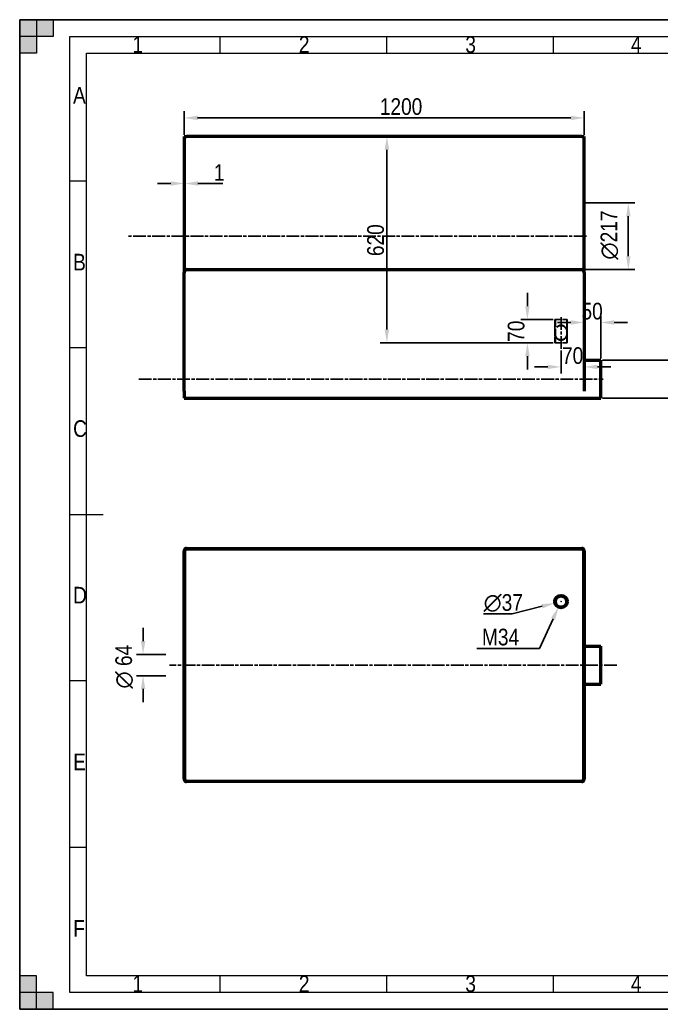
# Model space of a CAD drawing. Header units: millimetres. Extents: x 0 to 4200, y 0 to 2970.
# Drawn here: x 0 to 1925, y 0 to 2970 of the extents above; entities that cross this region are included whole.
import ezdxf

# ---------------------------------------------------------------- set-up
doc = ezdxf.new("R2010")
doc.units = ezdxf.units.MM
doc.header["$LTSCALE"] = 10
doc.linetypes.add('CHAIN', pattern=[0.7087, 0.4724, -0.0591, 0.1181, -0.0591])
doc.linetypes.add('DASHED', pattern=[0.2067, 0.1654, -0.0413])
for name, color, linetype, lineweight in [('Centerline (ANSI)', 7, 'Continuous', 25), ('Co ban', 7, 'Continuous', 50), ('Dimension (ANSI)', 7, 'Continuous', 25), ('Hidden Narrow (ANSI)', 7, 'DASHED', 25)]:
    doc.layers.add(name, color=color, linetype=linetype, lineweight=lineweight)
for name, color, linetype, lineweight, true_color in [('Khung ban ve', 5, 'Continuous', 15, 0x0000ff), ('Manh', 7, 'DASHED', 25, 0x008000), ('Manh khung ten', 7, 'Continuous', 15, 0x994c4c), ('Net chu', 30, 'Continuous', 15, 0xff7f00), ('THIN', 5, 'Continuous', 15, 0x0000ff)]:
    doc.layers.add(name, color=color, linetype=linetype, lineweight=lineweight, true_color=true_color)
doc.styles.add('Linh_50', font='')
doc.styles.add('StandardAM_ANSI', font='')
doc.styles.get('Linh_50').set_extended_font_data('VNI-Helve-Condense')
doc.styles.get('StandardAM_ANSI').set_extended_font_data('VNI-Helve-Condense')
doc.dimstyles.new('Default - mm (ANSI)', dxfattribs={"dimscale": 10, "dimtxt": 5, "dimasz": 4, "dimexe": 2, "dimexo": 0.5, "dimgap": 0.8, "dimtad": 1, "dimtoh": 1, "dimdec": 0, "dimrnd": 1e-08, "dimzin": 4, "dimdsep": 46, "dimtxsty": 'StandardAM_ANSI', "dimcen": 0.09, "dimdle": 10, "dimclrd": 256, "dimclre": 256, "dimclrt": 256, "dimadec": 1, "dimazin": 1, "dimtfac": 0.61, "dimtofl": 0, "dimtmove": 0, "dimatfit": 3, "dimldrblk": 'DOT', "dimfxl": 1, "dimtolj": 1, "dimtzin": 4, "dimlwd": -1, "dimlwe": -1, "dimarcsym": 0})

# ---------------------------------------------------------------- blocks, each defined once
blk = doc.blocks.new('Borders A3_Thuong')
at = {"layer": 'THIN'}
for points in [[(0, 297), (10, 297), (10, 292), (0, 292)], [(5, 297), (5, 287), (0, 287), (0, 297)], [(0, 0), (5, 0), (5, 10), (0, 10)], [(0, 5), (0, 0), (10, 0), (10, 5)]]:
    blk.add_hatch(color=256, dxfattribs=at).paths.add_polyline_path(points)
at = {"layer": 'Khung ban ve'}
for p, q in [((20, 287), (410, 287)), ((20, 10), (20, 287)), ((15, 148.5), (25, 148.5)), ((410, 10), (20, 10))]:
    blk.add_line(p, q, dxfattribs=at)
at = {"layer": 'Manh khung ten', "lineweight": 25}
for p, q in [((420, 297), (0, 297)), ((0, 297), (0, 0)), ((0, 0), (420, 0))]:
    blk.add_line(p, q, dxfattribs=at)
at = {"layer": 'Manh khung ten'}
for p, q in [((0, 297), (420, 297)), ((0, 0), (0, 297)), ((15, 292), (415, 292)), ((15, 5), (15, 292)), ((60, 292), (60, 287)), ((110, 292), (110, 287)), ((19.97, 248.54), (14.98, 248.54)), ((19.98, 198.5), (15, 198.5)), ((19.98, 98.54), (15, 98.54)), ((20, 48.5), (15.02, 48.5)), ((60, 10), (60, 5)), ((110, 10), (110, 5)), ((160, 10), (160, 5)), ((415, 5), (15, 5)), ((420, 0), (0, 0))]:
    blk.add_line(p, q, dxfattribs=at)
at = {"layer": 'Net chu'}
blk.add_line((160, 292), (160, 287), dxfattribs=at)
at = {"layer": 'THIN'}
for p, q in [((0, 292), (0, 297)), ((0, 297), (10, 297)), ((0, 297), (5, 297)), ((0, 287), (0, 297)), ((5, 297), (5, 287)), ((10, 297), (10, 292)), ((10, 292), (0, 292)), ((5, 287), (0, 287)), ((5, 10), (0, 10)), ((0, 10), (0, 0)), ((5, 0), (5, 10)), ((0, 5), (0, 0)), ((10, 5), (0, 5)), ((10, 0), (10, 5)), ((0, 0), (10, 0)), ((0, 0), (5, 0))]:
    blk.add_line(p, q, dxfattribs=at)
at = {"layer": 'Net chu', "style": 'Linh_50'}
for s, p in [('1', (33.81, 287.08)), ('2', (83.73, 287.08)), ('3', (133.68, 287.08)), ('4', (183.38, 287.08)), ('A', (15.98, 271.83)), ('B', (16, 221.75)), ('C', (16, 171.79)), ('D', (16, 121.79)), ('E', (16.02, 71.75)), ('F', (16.02, 21.75)), ('1', (33.81, 5.16)), ('2', (83.73, 5.16)), ('3', (133.68, 5.16)), ('4', (183.38, 5.16))]:
    blk.add_text(s, height=5, dxfattribs=at).set_placement(p)
blk = doc.blocks.new('*D5')
at = {"layer": 'Defpoints', "color": 0, "transparency": 16777216}
for p in [(369.9, 1065.2), (443.4, 1065.2), (443.4, 1001.2)]:
    blk.add_point(p, dxfattribs=at)
at = {"layer": 'Dimension (ANSI)', "transparency": 16777216}
for p, q in [((369.9, 1105.2), (369.9, 1145.2)), ((438.4, 1065.2), (349.9, 1065.2)), ((438.4, 1001.2), (349.9, 1001.2)), ((369.9, 961.2), (369.9, 921.2))]:
    blk.add_line(p, q, dxfattribs=at)
for points in [[(363.3, 1105.2), (376.6, 1105.2), (369.9, 1065.2)], [(363.3, 961.2), (376.6, 961.2), (369.9, 1001.2)]]:
    blk.add_solid(points, dxfattribs=at)
at = {"layer": 'Dimension (ANSI)', "color": 150, "true_color": 0x0080ff, "transparency": 16777216, "insert": (286.7, 946.5), "char_height": 50, "attachment_point": 1, "rotation": 90, "style": 'StandardAM_ANSI'}
blk.add_mtext('\\A1; \\fAIGDT|b0|i0;\\H50.0000;n\\fVNI-Helve-Condense|b0|i0;\\H50.0000; 64', dxfattribs=at)
blk = doc.blocks.new('_Dot')
at = {"color": 0, "linetype": 'ByBlock', "lineweight": -2}
blk.add_line((-0.5, 0), (-1, 0), dxfattribs=at)
at = {"color": 0, "linetype": 'ByBlock', "const_width": 0.5}
blk.add_lwpolyline([(-0.25, 0, 1), (0.25, 0, 1)], format="xyb", close=True, dxfattribs=at)
blk = doc.blocks.new('*D6')
at = {"layer": 'Defpoints', "color": 0, "transparency": 16777216}
for p in [(494.4, 2478.6), (493.4, 2330.9), (494.4, 2330.7)]:
    blk.add_point(p, dxfattribs=at)
at = {"layer": 'Dimension (ANSI)', "transparency": 16777216}
for p, q in [((453.4, 2478.6), (413.4, 2478.6)), ((534.4, 2478.6), (609.5, 2478.6))]:
    blk.add_line(p, q, dxfattribs=at)
for points in [[(453.4, 2485.2), (453.4, 2471.9), (493.4, 2478.6)], [(534.4, 2485.2), (534.4, 2471.9), (494.4, 2478.6)]]:
    blk.add_solid(points, dxfattribs=at)
at = {"layer": 'Dimension (ANSI)', "color": 150, "true_color": 0x0080ff, "transparency": 16777216, "insert": (582.4, 2536.6), "char_height": 50, "attachment_point": 1, "style": 'StandardAM_ANSI'}
blk.add_mtext('\\A1;1', dxfattribs=at)
blk = doc.blocks.new('*D7')
at = {"layer": 'Defpoints', "color": 0, "transparency": 16777216}
for p in [(1693.4, 2061.5), (1693.4, 2061.5), (1743.4, 1948.6)]:
    blk.add_point(p, dxfattribs=at)
at = {"layer": 'Dimension (ANSI)', "transparency": 16777216}
for p, q in [((1743.4, 1953.6), (1743.4, 2081.5)), ((1653.4, 2061.5), (1613.4, 2061.5)), ((1783.4, 2061.5), (1823.4, 2061.5))]:
    blk.add_line(p, q, dxfattribs=at)
for points in [[(1653.4, 2068.1), (1653.4, 2054.8), (1693.4, 2061.5)], [(1783.4, 2068.1), (1783.4, 2054.8), (1743.4, 2061.5)]]:
    blk.add_solid(points, dxfattribs=at)
at = {"layer": 'Dimension (ANSI)', "color": 150, "true_color": 0x0080ff, "transparency": 16777216, "insert": (1685.3, 2120.5), "char_height": 50, "attachment_point": 1, "style": 'StandardAM_ANSI'}
blk.add_mtext('\\A1;50', dxfattribs=at)
blk = doc.blocks.new('*D8')
at = {"layer": 'Defpoints', "color": 0, "transparency": 16777216}
for p in [(1743.4, 1948.6), (1743.4, 1834.6), (2018.8, 1834.6)]:
    blk.add_point(p, dxfattribs=at)
at = {"layer": 'Dimension (ANSI)', "transparency": 16777216}
for p, q in [((2018.8, 1988.6), (2018.8, 2028.6)), ((1748.4, 1948.6), (2038.8, 1948.6)), ((1748.4, 1834.6), (2038.8, 1834.6)), ((2018.8, 1794.6), (2018.8, 1754.6))]:
    blk.add_line(p, q, dxfattribs=at)
for points in [[(2012.2, 1988.6), (2025.5, 1988.6), (2018.8, 1948.6)], [(2012.2, 1794.6), (2025.5, 1794.6), (2018.8, 1834.6)]]:
    blk.add_solid(points, dxfattribs=at)
at = {"layer": 'Dimension (ANSI)', "color": 150, "true_color": 0x0080ff, "transparency": 16777216, "insert": (1951.4, 1802), "char_height": 50, "attachment_point": 1, "rotation": 90, "style": 'StandardAM_ANSI'}
blk.add_mtext('\\A1; \\fVNI-Helve-Condense|b0|i0;\\H50.0000;M114', dxfattribs=at)
blk = doc.blocks.new('*D9')
at = {"layer": 'Defpoints', "color": 0, "transparency": 16777216}
for p in [(1693.4, 2675.4), (493.4, 2620.1), (1693.4, 2620.1)]:
    blk.add_point(p, dxfattribs=at)
at = {"layer": 'Dimension (ANSI)', "transparency": 16777216}
for p, q in [((493.4, 2625.1), (493.4, 2695.4)), ((533.4, 2675.4), (1653.4, 2675.4)), ((1693.4, 2625.1), (1693.4, 2695.4))]:
    blk.add_line(p, q, dxfattribs=at)
for points in [[(533.4, 2682.1), (533.4, 2668.8), (493.4, 2675.4)], [(1653.4, 2682.1), (1653.4, 2668.8), (1693.4, 2675.4)]]:
    blk.add_solid(points, dxfattribs=at)
at = {"layer": 'Dimension (ANSI)', "color": 150, "true_color": 0x0080ff, "transparency": 16777216, "insert": (1080.3, 2734.5), "char_height": 50, "attachment_point": 1, "style": 'StandardAM_ANSI'}
blk.add_mtext('\\A1;1200', dxfattribs=at)
blk = doc.blocks.new('*D15')
at = {"layer": 'Defpoints', "color": 0, "transparency": 16777216}
for p in [(1693.4, 2420.1), (1825.9, 2420.1), (1693.4, 2220.1)]:
    blk.add_point(p, dxfattribs=at)
at = {"layer": 'Dimension (ANSI)', "transparency": 16777216}
for p, q in [((1698.4, 2420.1), (1845.9, 2420.1)), ((1825.9, 2260.1), (1825.9, 2380.1)), ((1698.4, 2220.1), (1845.9, 2220.1))]:
    blk.add_line(p, q, dxfattribs=at)
for points in [[(1819.3, 2380.1), (1832.6, 2380.1), (1825.9, 2420.1)], [(1819.3, 2260.1), (1832.6, 2260.1), (1825.9, 2220.1)]]:
    blk.add_solid(points, dxfattribs=at)
at = {"layer": 'Dimension (ANSI)', "color": 150, "true_color": 0x0080ff, "transparency": 16777216, "insert": (1742.7, 2234.1), "char_height": 50, "attachment_point": 1, "rotation": 90, "style": 'StandardAM_ANSI'}
blk.add_mtext('\\A1; \\fAIGDT|b0|i0;\\H50.0000;n\\fVNI-Helve-Condense|b0|i0;\\H50.0000;217\\P', dxfattribs=at)
blk = doc.blocks.new('*D28')
at = {"layer": 'Defpoints', "color": 0, "transparency": 16777216}
for p in [(1623.9, 1982.2), (1693.4, 1928.1), (1693.4, 1928.1)]:
    blk.add_point(p, dxfattribs=at)
at = {"layer": 'Dimension (ANSI)', "transparency": 16777216}
for p, q in [((1623.9, 1977.2), (1623.9, 1908.1)), ((1583.9, 1928.1), (1543.9, 1928.1)), ((1733.4, 1928.1), (1773.4, 1928.1))]:
    blk.add_line(p, q, dxfattribs=at)
for points in [[(1583.9, 1934.7), (1583.9, 1921.4), (1623.9, 1928.1)], [(1733.4, 1934.7), (1733.4, 1921.4), (1693.4, 1928.1)]]:
    blk.add_solid(points, dxfattribs=at)
at = {"layer": 'Dimension (ANSI)', "color": 150, "true_color": 0x0080ff, "transparency": 16777216, "insert": (1626.9, 1987.1), "char_height": 50, "attachment_point": 1, "style": 'StandardAM_ANSI'}
blk.add_mtext('\\A1;70', dxfattribs=at)
blk = doc.blocks.new('*D29')
at = {"layer": 'Defpoints', "color": 0, "transparency": 16777216}
for p in [(1605.4, 2070.1), (1523.1, 2000.1), (1605.4, 2000.1)]:
    blk.add_point(p, dxfattribs=at)
at = {"layer": 'Dimension (ANSI)', "transparency": 16777216}
for p, q in [((1523.1, 2110.1), (1523.1, 2150.1)), ((1600.4, 2070.1), (1503.1, 2070.1)), ((1600.4, 2000.1), (1503.1, 2000.1)), ((1523.1, 1960.1), (1523.1, 1920.1))]:
    blk.add_line(p, q, dxfattribs=at)
for points in [[(1516.4, 2110.1), (1529.8, 2110.1), (1523.1, 2070.1)], [(1516.4, 1960.1), (1529.8, 1960.1), (1523.1, 2000.1)]]:
    blk.add_solid(points, dxfattribs=at)
at = {"layer": 'Dimension (ANSI)', "color": 150, "true_color": 0x0080ff, "transparency": 16777216, "insert": (1464, 2003.3), "char_height": 50, "attachment_point": 1, "rotation": 90, "style": 'StandardAM_ANSI'}
blk.add_mtext('\\A1;70', dxfattribs=at)
blk = doc.blocks.new('*D30')
at = {"layer": 'Defpoints', "color": 0, "transparency": 16777216}
for p in [(1101.4, 2620.1), (1101.4, 2620.1), (1605.4, 2000.1)]:
    blk.add_point(p, dxfattribs=at)
at = {"layer": 'Dimension (ANSI)', "transparency": 16777216}
for p, q in [((1101.4, 2040.1), (1101.4, 2580.1)), ((1600.4, 2000.1), (1081.4, 2000.1))]:
    blk.add_line(p, q, dxfattribs=at)
for points in [[(1094.8, 2580.1), (1108.1, 2580.1), (1101.4, 2620.1)], [(1094.8, 2040.1), (1108.1, 2040.1), (1101.4, 2000.1)]]:
    blk.add_solid(points, dxfattribs=at)
at = {"layer": 'Dimension (ANSI)', "color": 150, "true_color": 0x0080ff, "transparency": 16777216, "insert": (1042.4, 2260.6), "char_height": 50, "attachment_point": 1, "rotation": 90, "style": 'StandardAM_ANSI'}
blk.add_mtext('\\A1;620', dxfattribs=at)
blk = doc.blocks.new('*D31')
at = {"layer": 'Defpoints', "color": 0, "transparency": 16777216}
for p in [(1605.9, 1219.2), (1641.8, 1228.2)]:
    blk.add_point(p, dxfattribs=at)
at = {"layer": 'Dimension (ANSI)', "transparency": 16777216}
for p, q in [((1623, 1223.7), (1624.8, 1223.7)), ((1623.9, 1222.8), (1623.9, 1224.6)), ((1477, 1186.9), (1567.1, 1209.5)), ((1391.7, 1186.9), (1477, 1186.9))]:
    blk.add_line(p, q, dxfattribs=at)
blk.add_solid([(1565.5, 1215.9), (1568.8, 1203), (1605.9, 1219.2)], dxfattribs=at)
at = {"layer": 'Dimension (ANSI)', "color": 150, "true_color": 0x0080ff, "transparency": 16777216, "insert": (1391.7, 1245.9), "char_height": 50, "attachment_point": 1, "style": 'StandardAM_ANSI'}
blk.add_mtext('\\A1;∅37', dxfattribs=at)
blk = doc.blocks.new('*D32')
at = {"layer": 'Defpoints', "color": 0, "transparency": 16777216}
for p in [(1631, 1239.1), (1616.8, 1208.2)]:
    blk.add_point(p, dxfattribs=at)
at = {"layer": 'Dimension (ANSI)', "transparency": 16777216}
for p, q in [((1623, 1223.7), (1624.8, 1223.7)), ((1623.9, 1222.8), (1623.9, 1224.6)), ((1559.7, 1083.1), (1600.2, 1171.8)), ((1370.9, 1083.1), (1559.7, 1083.1))]:
    blk.add_line(p, q, dxfattribs=at)
blk.add_solid([(1594.1, 1174.6), (1606.3, 1169), (1616.8, 1208.2)], dxfattribs=at)
at = {"layer": 'Dimension (ANSI)', "color": 150, "true_color": 0x0080ff, "transparency": 16777216, "insert": (1370.9, 1142.2), "char_height": 50, "attachment_point": 1, "style": 'StandardAM_ANSI'}
blk.add_mtext('\\A1; \\fVNI-Helve-Condense|b0|i0;\\H50.0000;M34', dxfattribs=at)

msp = doc.modelspace()

# ---------------------------------------------------------------- linework, layer by layer
at = {"layer": 'Centerline (ANSI)', "linetype": 'CHAIN', "ltscale": 8.113447}
for p, q in [((1700.9, 2320.05), (325.55, 2320.05)), ((1623.9, 2077.55), (1623.9, 1982.22)), ((357.13, 1891.62), (1750.9, 1891.62)), ((1791.88, 1033.2), (449.16, 1033.2))]:
    msp.add_line(p, q, dxfattribs=at)
at = {"layer": 'Co ban'}
for p, q in [((493.4, 2620.05), (493.4, 2211.71)), ((493.4, 2620.05), (500.4, 2620.05)), ((1686.4, 2620.05), (500.4, 2620.05)), ((1686.4, 2620.05), (1693.4, 2620.05)), ((1693.4, 2211.71), (1693.4, 2620.05)), ((493.4, 1854.98), (493.4, 2211.71)), ((500.4, 2220.05), (1686.4, 2220.05)), ((1693.4, 2211.71), (1693.4, 1854.98)), ((1693.4, 1948.62), (1743.4, 1948.62)), ((1743.4, 1834.62), (1743.4, 1948.62)), ((493.4, 1854.98), (493.4, 1834.62)), ((493.4, 1834.62), (1743.4, 1834.62)), ((493.4, 690.2), (493.4, 1376.2)), ((494.4, 1375.2), (494.4, 691.2)), ((500.4, 1383.2), (1686.4, 1383.2)), ((501.4, 1382.2), (1685.4, 1382.2)), ((1692.4, 691.2), (1692.4, 1375.2)), ((1693.4, 1376.2), (1693.4, 690.2)), ((1693.4, 1090.2), (1743.4, 1090.2)), ((1743.4, 976.2), (1743.4, 1090.2)), ((1693.4, 976.2), (1743.4, 976.2)), ((1686.4, 683.2), (500.4, 683.2)), ((501.4, 684.2), (1685.4, 684.2))]:
    msp.add_line(p, q, dxfattribs=at)
for radius in [18.5, 17]:
    msp.add_circle((1623.9, 1223.66), radius, dxfattribs=at)
for centre, start, end in [((500.4, 1376.2), 90, 180), ((501.4, 1375.2), 90, 180), ((1685.4, 1375.2), 0, 90), ((1686.4, 1376.2), 0, 90), ((500.4, 690.2), 180, 270), ((501.4, 691.2), 180, 270), ((1685.4, 691.2), 270, 0), ((1686.4, 690.2), 270, 0)]:
    msp.add_arc(centre, 7, start, end, dxfattribs=at)
for centre, start_param, end_param in [((500.4, 2211.71), 0, 1.5707963), ((1686.4, 2211.71), 4.712389, 6.2831853)]:
    msp.add_ellipse(centre, major_axis=(0, 8.34), ratio=0.8390996, start_param=start_param, end_param=end_param, dxfattribs=at)
at = {"layer": 'Hidden Narrow (ANSI)', "ltscale": 13.332776}
for p, q in [((1605.42, 2070.05), (1605.42, 2000.05)), ((1642.37, 2000.05), (1642.37, 2070.05))]:
    msp.add_line(p, q, dxfattribs=at)
at = {"layer": 'Hidden Narrow (ANSI)', "ltscale": 28.085869}
msp.add_circle((1623.9, 1223.66), 18.48, dxfattribs=at)
at = {"layer": 'Manh', "ltscale": 28.196718}
for p, q in [((494.4, 2212.07), (494.4, 2620.05)), ((1692.4, 2620.05), (1692.4, 2212.07))]:
    msp.add_line(p, q, dxfattribs=at)
at = {"layer": 'Manh', "ltscale": 0.19037}
for p, q in [((1693.4, 2440.3), (1692.4, 2440.3)), ((493.4, 2432.65), (494.4, 2432.65)), ((493.4, 2427.45), (494.4, 2427.45)), ((493.4, 2420.05), (494.4, 2420.05)), ((1693.4, 2433.8), (1692.4, 2433.8)), ((1693.4, 2420.05), (1692.4, 2420.05)), ((1693.4, 2381.8), (1692.4, 2381.8)), ((1693.4, 2375.3), (1692.4, 2375.3)), ((493.4, 2320.05), (494.4, 2320.05)), ((493.4, 2312.65), (494.4, 2312.65)), ((493.4, 2307.45), (494.4, 2307.45)), ((493.4, 2295.05), (494.4, 2295.05)), ((1693.4, 2264.8), (1692.4, 2264.8)), ((1693.4, 2258.3), (1692.4, 2258.3)), ((1693.4, 2220.05), (1692.4, 2220.05)), ((1693.4, 2206.3), (1692.4, 2206.3)), ((1693.4, 2199.8), (1692.4, 2199.8)), ((1693.4, 1137.77), (1692.4, 1137.77)), ((1693.4, 1133.2), (1692.4, 1133.2)), ((1693.4, 1131.27), (1692.4, 1131.27)), ((493.4, 1120.8), (494.4, 1120.8)), ((493.4, 1115.6), (494.4, 1115.6)), ((493.4, 1108.2), (494.4, 1108.2)), ((494.4, 1058.2), (493.4, 1058.2)), ((1693.4, 1036.45), (1692.4, 1036.45)), ((1693.4, 1029.95), (1692.4, 1029.95)), ((493.4, 1008.2), (494.4, 1008.2)), ((493.4, 958.2), (494.4, 958.2)), ((493.4, 950.8), (494.4, 950.8)), ((493.4, 945.6), (494.4, 945.6)), ((1693.4, 935.12), (1692.4, 935.12)), ((1693.4, 933.2), (1692.4, 933.2)), ((1693.4, 928.62), (1692.4, 928.62))]:
    msp.add_line(p, q, dxfattribs=at)
at = {"layer": 'Manh', "ltscale": 28.139776}
for p, q in [((494.4, 1855.62), (494.4, 2212.07)), ((1692.4, 2212.07), (1692.4, 1855.62))]:
    msp.add_line(p, q, dxfattribs=at)
at = {"layer": 'Manh', "ltscale": 27.276707}
msp.add_line((501.4, 2220.42), (1685.4, 2220.42), dxfattribs=at)
at = {"layer": 'Manh', "ltscale": 11.069895}
for p, q in [((1605.4, 2070.05), (1642.4, 2070.05)), ((1605.4, 2000.05), (1642.4, 2000.05))]:
    msp.add_line(p, q, dxfattribs=at)
at = {"layer": 'Manh', "ltscale": 7.346231}
for p, q in [((1605.4, 2070.05), (1605.4, 2031.48)), ((1642.4, 2070.05), (1642.4, 2031.48))]:
    msp.add_line(p, q, dxfattribs=at)
at = {"layer": 'Manh', "ltscale": 13.332776}
for p, q in [((1606.9, 2070.05), (1606.9, 2000.05)), ((1640.9, 2070.05), (1640.9, 2000.05))]:
    msp.add_line(p, q, dxfattribs=at)
at = {"layer": 'Manh', "ltscale": 5.690127}
for p, q in [((1605.4, 2029.93), (1605.4, 2000.05)), ((1642.4, 2029.93), (1642.4, 2000.05))]:
    msp.add_line(p, q, dxfattribs=at)
at = {"layer": 'Manh', "ltscale": 9.713853}
for p, q in [((1692.4, 1947.62), (1743.4, 1947.62)), ((1692.4, 1089.2), (1743.4, 1089.2)), ((1692.4, 977.2), (1743.4, 977.2))]:
    msp.add_line(p, q, dxfattribs=at)
at = {"layer": 'Manh', "ltscale": 9.308003}
msp.add_line((494.4, 1855.62), (494.4, 1835.62), dxfattribs=at)
at = {"layer": 'Manh', "ltscale": 27.466244}
msp.add_line((494.4, 1835.62), (1743.4, 1835.62), dxfattribs=at)
at = {"layer": 'Manh', "ltscale": 2.707885}
for centre, start_param, end_param in [((501.4, 2212.07), 0, 1.5707963), ((1685.4, 2212.07), 4.712389, 6.2831853)]:
    msp.add_ellipse(centre, major_axis=(0, 8.34), ratio=0.8390996, start_param=start_param, end_param=end_param, dxfattribs=at)
at = {"layer": 'Manh', "ltscale": 24.237755}
for centre in [(1623.9, 2031.48), (1623.9, 2029.93)]:
    msp.add_ellipse(centre, major_axis=(0, -22.05), ratio=0.8390996, dxfattribs=at)

# ---------------------------------------------------------------- block references
at = {"xscale": 10, "yscale": 10, "zscale": 10}
msp.add_blockref('Borders A3_Thuong', (0, 0), dxfattribs=at)

# ---------------------------------------------------------------- dimensions: what is measured, and where the dimension line sits
at = {"layer": 'Dimension (ANSI)'}
for base, p1, p2, angle, override, picture, middle in [((1693.4, 2675.43), (493.4, 2620.05), (1693.4, 2620.05), 180, {"dimgap": 0.8, "dimtoh": 0, "dimdec": 0, "dimtol": 0, "dimlim": 0, "dimtp": 0, "dimtm": 0, "dimtdec": 2, "dimatfit": 1}, '*D9', (1143.4, 2675.43)), ((1101.42, 2620.05), (1605.4, 2000.05), (1101.42, 2620.05), 90, {"dimgap": 0.8, "dimtoh": 0, "dimdec": 0, "dimse2": 1, "dimtol": 0, "dimlim": 0, "dimtp": 0, "dimtm": 0, "dimtdec": 2, "dimatfit": 1}, '*D30', (1101.42, 2310.05)), ((494.4, 2478.58), (493.4, 2330.94), (494.4, 2330.69), 180, {"dimgap": 0.8, "dimtoh": 0, "dimdec": 0, "dimse1": 1, "dimse2": 1, "dimtol": 0, "dimlim": 0, "dimtp": 0, "dimtm": 0, "dimtdec": 2, "dimatfit": 1}, '*D6', (591.94, 2478.58)), ((1523.1, 2000.05), (1605.4, 2070.05), (1605.4, 2000.05), 90, {"dimgap": 0.8, "dimtoh": 0, "dimdec": 0, "dimtol": 0, "dimlim": 0, "dimtp": 0, "dimtm": 0, "dimtdec": 2, "dimatfit": 1}, '*D29', (1523.1, 2035.05)), ((1693.4, 2061.47), (1743.4, 1948.62), (1693.4, 2061.47), 180, {"dimgap": 0.8, "dimtoh": 0, "dimdec": 0, "dimse2": 1, "dimtol": 0, "dimlim": 0, "dimtp": 0, "dimtm": 0, "dimtdec": 2, "dimatfit": 1}, '*D7', (1718.4, 2061.47)), ((1693.39505716, 1928.05868339), (1623.89505716, 1982.22153493), (1693.39505716, 1928.05868339), 180, {"dimgap": 0.8, "dimtoh": 0, "dimdec": 0, "dimse2": 1, "dimtol": 0, "dimlim": 0, "dimtp": 0, "dimtm": 0, "dimtdec": 2, "dimatfit": 1}, '*D28', (1658.64505716, 1928.05868339))]:
    dim = msp.add_linear_dim(base=base, p1=p1, p2=p2, angle=angle, dimstyle='Default - mm (ANSI)', override=override, dxfattribs=at)
    dim.commit()
    dim.dimension.update_dxf_attribs({"geometry": picture, "text_midpoint": middle, "dimtype": 160})
for base, p1, p2, angle, text, override, picture, middle in [((1825.93, 2420.05), (1693.4, 2220.05), (1693.4, 2420.05), 90, ' \\fAIGDT|b0|i0;\\H50.0000;n\\fVNI-Helve-Condense|b0|i0;\\H50.0000;217\\P', {"dimgap": 0.8, "dimtoh": 0, "dimdec": 0, "dimtol": 0, "dimlim": 0, "dimtp": 0, "dimtm": 0, "dimtdec": 2, "dimatfit": 1, "dimtvp": -0.25}, '*D15', (1825.93, 2328.55)), ((2018.83, 1834.62), (1743.4, 1948.62), (1743.4, 1834.62), 270, ' \\fVNI-Helve-Condense|b0|i0;\\H50.0000;M114', {"dimgap": 1.747368, "dimtoh": 0, "dimdec": 0, "dimtol": 0, "dimlim": 0, "dimtp": 0, "dimtm": 0, "dimtdec": 2}, '*D8', (2018.83, 1891.62)), ((369.93, 1065.2), (443.4, 1001.2), (443.4, 1065.2), 90, ' \\fAIGDT|b0|i0;\\H50.0000;n\\fVNI-Helve-Condense|b0|i0;\\H50.0000; 64', {"dimgap": 0.8, "dimtoh": 0, "dimdec": 0, "dimtol": 0, "dimlim": 0, "dimtp": 0.2, "dimtm": 0, "dimtdec": 0, "dimatfit": 1}, '*D5', (369.93, 1033.2))]:
    dim = msp.add_linear_dim(base=base, p1=p1, p2=p2, angle=angle, text=text, dimstyle='Default - mm (ANSI)', override=override, dxfattribs=at)
    dim.commit()
    dim.dimension.update_dxf_attribs({"geometry": picture, "text_midpoint": middle, "dimtype": 160})
dim = msp.add_diameter_dim_2p(p1=(1630.96, 1239.12), p2=(1616.83, 1208.2), text=' \\fVNI-Helve-Condense|b0|i0;\\H50.0000;M34', dimstyle='Default - mm (ANSI)', override={"dimgap": 0.8, "dimtih": 1, "dimdec": 0, "dimlfac": 1, "dimtol": 0, "dimlim": 0, "dimtp": 0, "dimtm": 0, "dimtdec": 2}, dxfattribs=at)
dim.commit()
dim.dimension.update_dxf_attribs({"geometry": '*D32', "text_midpoint": (1443.68, 1083.1), "dimtype": 163})
dim = msp.add_diameter_dim_2p(p1=(1641.84, 1228.15), p2=(1605.95, 1219.17), dimstyle='Default - mm (ANSI)', override={"dimgap": 0.8, "dimtih": 1, "dimdec": 0, "dimlfac": 1, "dimtol": 0, "dimlim": 0, "dimtp": 0, "dimtm": 0, "dimtdec": 2}, dxfattribs=at)
dim.commit()
dim.dimension.update_dxf_attribs({"geometry": '*D31', "text_midpoint": (1476.99, 1186.87), "dimtype": 163})

doc.saveas('drawing.dxf')
